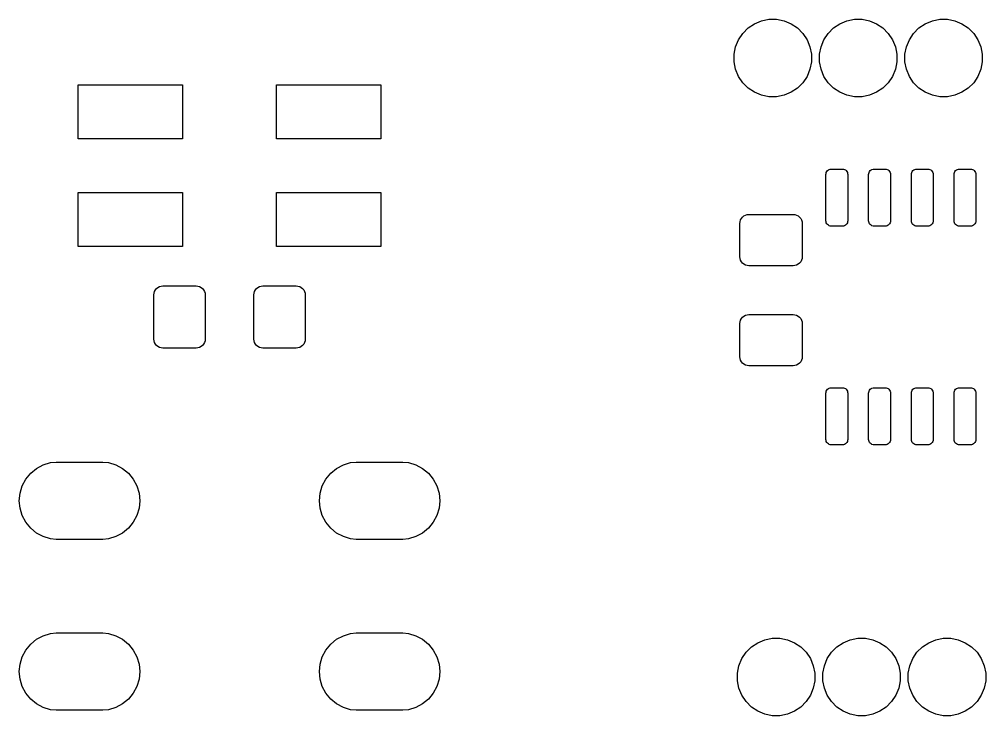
# Model space of a CAD drawing. Extents: x 1.7 to 59.3, y 2.1 to 22.9.
# Drawn here: x 1.75 to 30.48, y 2.15 to 22.85 of the extents above; entities that cross this region are included whole.
import ezdxf

# ---------------------------------------------------------------- set-up
doc = ezdxf.new("R2010")
doc.units = 0
doc.layers.add('BLACK', color=7, linetype='CONTINUOUS')

msp = doc.modelspace()

# ---------------------------------------------------------------- linework, layer by layer
at = {"layer": 'BLACK', "linetype": 'CONTINUOUS'}
for p, q in [((23.4169, 22.5933), (23.6053, 22.7191)), ((23.6053, 22.7191), (23.8146, 22.8058)), ((23.8146, 22.8058), (24.0367, 22.85)), ((24.0367, 22.85), (24.2633, 22.85)), ((24.2633, 22.85), (24.4854, 22.8058)), ((24.4854, 22.8058), (24.6947, 22.7191)), ((24.6947, 22.7191), (24.8831, 22.5933)), ((25.9569, 22.5933), (26.1453, 22.7191)), ((26.1453, 22.7191), (26.3546, 22.8058)), ((26.3546, 22.8058), (26.5767, 22.85)), ((26.5767, 22.85), (26.8033, 22.85)), ((26.8033, 22.85), (27.0254, 22.8058)), ((27.0254, 22.8058), (27.2347, 22.7191)), ((27.2347, 22.7191), (27.4231, 22.5933)), ((28.4969, 22.5933), (28.6853, 22.7191)), ((28.6853, 22.7191), (28.8946, 22.8058)), ((28.8946, 22.8058), (29.1167, 22.85)), ((29.1167, 22.85), (29.3433, 22.85)), ((29.3433, 22.85), (29.5654, 22.8058)), ((29.5654, 22.8058), (29.7747, 22.7191)), ((29.7747, 22.7191), (29.9631, 22.5933)), ((23.1309, 22.2447), (23.2567, 22.4331)), ((23.2567, 22.4331), (23.4169, 22.5933)), ((24.8831, 22.5933), (25.0433, 22.4331)), ((25.0433, 22.4331), (25.1691, 22.2447)), ((25.6709, 22.2447), (25.7967, 22.4331)), ((25.7967, 22.4331), (25.9569, 22.5933)), ((27.4231, 22.5933), (27.5833, 22.4331)), ((27.5833, 22.4331), (27.7091, 22.2447)), ((28.2109, 22.2447), (28.3367, 22.4331)), ((28.3367, 22.4331), (28.4969, 22.5933)), ((29.9631, 22.5933), (30.1233, 22.4331)), ((30.1233, 22.4331), (30.2491, 22.2447)), ((23.0442, 22.0354), (23.1309, 22.2447)), ((25.1691, 22.2447), (25.2558, 22.0354)), ((25.5842, 22.0354), (25.6709, 22.2447)), ((27.7091, 22.2447), (27.7958, 22.0354)), ((28.1242, 22.0354), (28.2109, 22.2447)), ((30.2491, 22.2447), (30.3358, 22.0354)), ((23, 21.8133), (23.0442, 22.0354)), ((25.2558, 22.0354), (25.3, 21.8133)), ((25.54, 21.8133), (25.5842, 22.0354)), ((27.7958, 22.0354), (27.84, 21.8133)), ((28.08, 21.8133), (28.1242, 22.0354)), ((30.3358, 22.0354), (30.38, 21.8133)), ((23, 21.5867), (23, 21.8133)), ((23.0442, 21.3646), (23, 21.5867)), ((25.3, 21.5867), (25.2558, 21.3646)), ((25.3, 21.8133), (25.3, 21.5867)), ((25.54, 21.5867), (25.54, 21.8133)), ((25.5842, 21.3646), (25.54, 21.5867)), ((27.84, 21.5867), (27.7958, 21.3646)), ((27.84, 21.8133), (27.84, 21.5867)), ((28.08, 21.5867), (28.08, 21.8133)), ((28.1242, 21.3646), (28.08, 21.5867)), ((30.38, 21.5867), (30.3358, 21.3646)), ((30.38, 21.8133), (30.38, 21.5867)), ((23.1309, 21.1553), (23.0442, 21.3646)), ((25.2558, 21.3646), (25.1691, 21.1553)), ((25.6709, 21.1553), (25.5842, 21.3646)), ((27.7958, 21.3646), (27.7091, 21.1553)), ((28.2109, 21.1553), (28.1242, 21.3646)), ((30.3358, 21.3646), (30.2491, 21.1553)), ((23.2567, 20.9669), (23.1309, 21.1553)), ((25.1691, 21.1553), (25.0433, 20.9669)), ((25.7967, 20.9669), (25.6709, 21.1553)), ((27.7091, 21.1553), (27.5833, 20.9669)), ((28.3367, 20.9669), (28.2109, 21.1553)), ((30.2491, 21.1553), (30.1233, 20.9669)), ((3.5, 19.3), (3.5, 20.9)), ((3.5, 20.9), (6.6, 20.9)), ((6.6, 20.9), (6.6, 19.3)), ((9.4, 19.3), (9.4, 20.9)), ((9.4, 20.9), (12.5, 20.9)), ((12.5, 20.9), (12.5, 19.3)), ((23.4169, 20.8067), (23.2567, 20.9669)), ((23.6053, 20.6809), (23.4169, 20.8067)), ((24.8831, 20.8067), (24.6947, 20.6809)), ((25.0433, 20.9669), (24.8831, 20.8067)), ((25.9569, 20.8067), (25.7967, 20.9669)), ((26.1453, 20.6809), (25.9569, 20.8067)), ((27.4231, 20.8067), (27.2347, 20.6809)), ((27.5833, 20.9669), (27.4231, 20.8067)), ((28.4969, 20.8067), (28.3367, 20.9669)), ((28.6853, 20.6809), (28.4969, 20.8067)), ((29.9631, 20.8067), (29.7747, 20.6809)), ((30.1233, 20.9669), (29.9631, 20.8067)), ((23.8146, 20.5942), (23.6053, 20.6809)), ((24.0367, 20.55), (23.8146, 20.5942)), ((24.2633, 20.55), (24.0367, 20.55)), ((24.4854, 20.5942), (24.2633, 20.55)), ((24.6947, 20.6809), (24.4854, 20.5942)), ((26.3546, 20.5942), (26.1453, 20.6809)), ((26.5767, 20.55), (26.3546, 20.5942)), ((26.8033, 20.55), (26.5767, 20.55)), ((27.0254, 20.5942), (26.8033, 20.55)), ((27.2347, 20.6809), (27.0254, 20.5942)), ((28.8946, 20.5942), (28.6853, 20.6809)), ((29.1167, 20.55), (28.8946, 20.5942)), ((29.3433, 20.55), (29.1167, 20.55)), ((29.5654, 20.5942), (29.3433, 20.55)), ((29.7747, 20.6809), (29.5654, 20.5942)), ((6.6, 19.3), (3.5, 19.3)), ((12.5, 19.3), (9.4, 19.3)), ((25.8022, 18.3726), (25.8303, 18.3876)), ((25.8303, 18.3876), (25.8608, 18.3969)), ((25.8608, 18.3969), (25.8925, 18.4)), ((25.8925, 18.4), (26.2175, 18.4)), ((26.2175, 18.4), (26.2492, 18.3969)), ((26.2492, 18.3969), (26.2797, 18.3876)), ((26.2797, 18.3876), (26.3078, 18.3726)), ((27.0722, 18.3726), (27.1003, 18.3876)), ((27.1003, 18.3876), (27.1308, 18.3969)), ((27.1308, 18.3969), (27.1625, 18.4)), ((27.1625, 18.4), (27.4875, 18.4)), ((27.4875, 18.4), (27.5192, 18.3969)), ((27.5192, 18.3969), (27.5497, 18.3876)), ((27.5497, 18.3876), (27.5778, 18.3726)), ((28.3422, 18.3726), (28.3703, 18.3876)), ((28.3703, 18.3876), (28.4008, 18.3969)), ((28.4008, 18.3969), (28.4325, 18.4)), ((28.4325, 18.4), (28.7575, 18.4)), ((28.7575, 18.4), (28.7892, 18.3969)), ((28.7892, 18.3969), (28.8197, 18.3876)), ((28.8197, 18.3876), (28.8478, 18.3726)), ((29.6122, 18.3726), (29.6403, 18.3876)), ((29.6403, 18.3876), (29.6708, 18.3969)), ((29.6708, 18.3969), (29.7025, 18.4)), ((29.7025, 18.4), (30.0275, 18.4)), ((30.0275, 18.4), (30.0592, 18.3969)), ((30.0592, 18.3969), (30.0897, 18.3876)), ((30.0897, 18.3876), (30.1178, 18.3726)), ((25.73, 18.2375), (25.7331, 18.2692)), ((25.73, 16.8625), (25.73, 18.2375)), ((25.7331, 18.2692), (25.7424, 18.2997)), ((25.7424, 18.2997), (25.7574, 18.3278)), ((25.7574, 18.3278), (25.7776, 18.3524)), ((25.7776, 18.3524), (25.8022, 18.3726)), ((26.3078, 18.3726), (26.3324, 18.3524)), ((26.3324, 18.3524), (26.3526, 18.3278)), ((26.3526, 18.3278), (26.3676, 18.2997)), ((26.3676, 18.2997), (26.3769, 18.2692)), ((26.3769, 18.2692), (26.38, 18.2375)), ((26.38, 18.2375), (26.38, 16.8625)), ((27, 18.2375), (27.0031, 18.2692)), ((27, 16.8625), (27, 18.2375)), ((27.0031, 18.2692), (27.0124, 18.2997)), ((27.0124, 18.2997), (27.0274, 18.3278)), ((27.0274, 18.3278), (27.0476, 18.3524)), ((27.0476, 18.3524), (27.0722, 18.3726)), ((27.5778, 18.3726), (27.6024, 18.3524)), ((27.6024, 18.3524), (27.6226, 18.3278)), ((27.6226, 18.3278), (27.6376, 18.2997)), ((27.6376, 18.2997), (27.6469, 18.2692)), ((27.6469, 18.2692), (27.65, 18.2375)), ((27.65, 18.2375), (27.65, 16.8625)), ((28.27, 18.2375), (28.2731, 18.2692)), ((28.27, 16.8625), (28.27, 18.2375)), ((28.2731, 18.2692), (28.2824, 18.2997)), ((28.2824, 18.2997), (28.2974, 18.3278)), ((28.2974, 18.3278), (28.3176, 18.3524)), ((28.3176, 18.3524), (28.3422, 18.3726)), ((28.8478, 18.3726), (28.8724, 18.3524)), ((28.8724, 18.3524), (28.8926, 18.3278)), ((28.8926, 18.3278), (28.9076, 18.2997)), ((28.9076, 18.2997), (28.9169, 18.2692)), ((28.9169, 18.2692), (28.92, 18.2375)), ((28.92, 18.2375), (28.92, 16.8625)), ((29.54, 18.2375), (29.5431, 18.2692)), ((29.54, 16.8625), (29.54, 18.2375)), ((29.5431, 18.2692), (29.5524, 18.2997)), ((29.5524, 18.2997), (29.5674, 18.3278)), ((29.5674, 18.3278), (29.5876, 18.3524)), ((29.5876, 18.3524), (29.6122, 18.3726)), ((30.1178, 18.3726), (30.1424, 18.3524)), ((30.1424, 18.3524), (30.1626, 18.3278)), ((30.1626, 18.3278), (30.1776, 18.2997)), ((30.1776, 18.2997), (30.1869, 18.2692)), ((30.1869, 18.2692), (30.19, 18.2375)), ((30.19, 18.2375), (30.19, 16.8625)), ((3.5, 16.1), (3.5, 17.7)), ((3.5, 17.7), (6.6, 17.7)), ((6.6, 17.7), (6.6, 16.1)), ((9.4, 16.1), (9.4, 17.7)), ((9.4, 17.7), (12.5, 17.7)), ((12.5, 17.7), (12.5, 16.1)), ((23.2201, 16.9311), (23.2534, 16.9716)), ((23.2534, 16.9716), (23.2939, 17.0049)), ((23.2939, 17.0049), (23.3402, 17.0296)), ((23.3402, 17.0296), (23.3903, 17.0449)), ((23.3903, 17.0449), (23.4425, 17.05)), ((23.4425, 17.05), (24.7575, 17.05)), ((24.7575, 17.05), (24.8097, 17.0449)), ((24.8097, 17.0449), (24.8598, 17.0296)), ((24.8598, 17.0296), (24.9061, 17.0049)), ((24.9061, 17.0049), (24.9466, 16.9716)), ((24.9466, 16.9716), (24.9799, 16.9311)), ((23.175, 16.7825), (23.1801, 16.8347)), ((23.175, 15.7925), (23.175, 16.7825)), ((23.1801, 16.8347), (23.1954, 16.8848)), ((23.1954, 16.8848), (23.2201, 16.9311)), ((24.9799, 16.9311), (25.0046, 16.8848)), ((25.0046, 16.8848), (25.0199, 16.8347)), ((25.0199, 16.8347), (25.025, 16.7825)), ((25.025, 16.7825), (25.025, 15.7925)), ((25.7331, 16.8308), (25.73, 16.8625)), ((25.7424, 16.8003), (25.7331, 16.8308)), ((25.7574, 16.7722), (25.7424, 16.8003)), ((25.7776, 16.7476), (25.7574, 16.7722)), ((25.8022, 16.7274), (25.7776, 16.7476)), ((25.8303, 16.7124), (25.8022, 16.7274)), ((25.8608, 16.7031), (25.8303, 16.7124)), ((25.8925, 16.7), (25.8608, 16.7031)), ((26.2175, 16.7), (25.8925, 16.7)), ((26.2492, 16.7031), (26.2175, 16.7)), ((26.2797, 16.7124), (26.2492, 16.7031)), ((26.3078, 16.7274), (26.2797, 16.7124)), ((26.3324, 16.7476), (26.3078, 16.7274)), ((26.3526, 16.7722), (26.3324, 16.7476)), ((26.3676, 16.8003), (26.3526, 16.7722)), ((26.3769, 16.8308), (26.3676, 16.8003)), ((26.38, 16.8625), (26.3769, 16.8308)), ((27.0031, 16.8308), (27, 16.8625)), ((27.0124, 16.8003), (27.0031, 16.8308)), ((27.0274, 16.7722), (27.0124, 16.8003)), ((27.0476, 16.7476), (27.0274, 16.7722)), ((27.0722, 16.7274), (27.0476, 16.7476)), ((27.1003, 16.7124), (27.0722, 16.7274)), ((27.1308, 16.7031), (27.1003, 16.7124)), ((27.1625, 16.7), (27.1308, 16.7031)), ((27.4875, 16.7), (27.1625, 16.7)), ((27.5192, 16.7031), (27.4875, 16.7)), ((27.5497, 16.7124), (27.5192, 16.7031)), ((27.5778, 16.7274), (27.5497, 16.7124)), ((27.6024, 16.7476), (27.5778, 16.7274)), ((27.6226, 16.7722), (27.6024, 16.7476)), ((27.6376, 16.8003), (27.6226, 16.7722)), ((27.6469, 16.8308), (27.6376, 16.8003)), ((27.65, 16.8625), (27.6469, 16.8308)), ((28.2731, 16.8308), (28.27, 16.8625)), ((28.2824, 16.8003), (28.2731, 16.8308)), ((28.2974, 16.7722), (28.2824, 16.8003)), ((28.3176, 16.7476), (28.2974, 16.7722)), ((28.3422, 16.7274), (28.3176, 16.7476)), ((28.3703, 16.7124), (28.3422, 16.7274)), ((28.4008, 16.7031), (28.3703, 16.7124)), ((28.4325, 16.7), (28.4008, 16.7031)), ((28.7575, 16.7), (28.4325, 16.7)), ((28.7892, 16.7031), (28.7575, 16.7)), ((28.8197, 16.7124), (28.7892, 16.7031)), ((28.8478, 16.7274), (28.8197, 16.7124)), ((28.8724, 16.7476), (28.8478, 16.7274)), ((28.8926, 16.7722), (28.8724, 16.7476)), ((28.9076, 16.8003), (28.8926, 16.7722)), ((28.9169, 16.8308), (28.9076, 16.8003)), ((28.92, 16.8625), (28.9169, 16.8308)), ((29.5431, 16.8308), (29.54, 16.8625)), ((29.5524, 16.8003), (29.5431, 16.8308)), ((29.5674, 16.7722), (29.5524, 16.8003)), ((29.5876, 16.7476), (29.5674, 16.7722)), ((29.6122, 16.7274), (29.5876, 16.7476)), ((29.6403, 16.7124), (29.6122, 16.7274)), ((29.6708, 16.7031), (29.6403, 16.7124)), ((29.7025, 16.7), (29.6708, 16.7031)), ((30.0275, 16.7), (29.7025, 16.7)), ((30.0592, 16.7031), (30.0275, 16.7)), ((30.0897, 16.7124), (30.0592, 16.7031)), ((30.1178, 16.7274), (30.0897, 16.7124)), ((30.1424, 16.7476), (30.1178, 16.7274)), ((30.1626, 16.7722), (30.1424, 16.7476)), ((30.1776, 16.8003), (30.1626, 16.7722)), ((30.1869, 16.8308), (30.1776, 16.8003)), ((30.19, 16.8625), (30.1869, 16.8308)), ((6.6, 16.1), (3.5, 16.1)), ((12.5, 16.1), (9.4, 16.1)), ((23.1801, 15.7403), (23.175, 15.7925)), ((23.1954, 15.6902), (23.1801, 15.7403)), ((23.2201, 15.6439), (23.1954, 15.6902)), ((23.2534, 15.6034), (23.2201, 15.6439)), ((23.2939, 15.5701), (23.2534, 15.6034)), ((23.3402, 15.5454), (23.2939, 15.5701)), ((23.3903, 15.5301), (23.3402, 15.5454)), ((23.4425, 15.525), (23.3903, 15.5301)), ((24.7575, 15.525), (23.4425, 15.525)), ((24.8097, 15.5301), (24.7575, 15.525)), ((24.8598, 15.5454), (24.8097, 15.5301)), ((24.9061, 15.5701), (24.8598, 15.5454)), ((24.9466, 15.6034), (24.9061, 15.5701)), ((24.9799, 15.6439), (24.9466, 15.6034)), ((25.0046, 15.6902), (24.9799, 15.6439)), ((25.0199, 15.7403), (25.0046, 15.6902)), ((25.025, 15.7925), (25.0199, 15.7403)), ((5.75, 14.6575), (5.75514, 14.7097)), ((5.75, 13.3425), (5.75, 14.6575)), ((5.75514, 14.7097), (5.77037, 14.7598)), ((5.77037, 14.7598), (5.79509, 14.8061)), ((5.79509, 14.8061), (5.82836, 14.8466)), ((5.82836, 14.8466), (5.8689, 14.8799)), ((5.8689, 14.8799), (5.91516, 14.9046)), ((5.91516, 14.9046), (5.96535, 14.9199)), ((5.96535, 14.9199), (6.01754, 14.925)), ((6.01754, 14.925), (7.00746, 14.925)), ((7.00746, 14.925), (7.05965, 14.9199)), ((7.05965, 14.9199), (7.10984, 14.9046)), ((7.10984, 14.9046), (7.15609, 14.8799)), ((7.15609, 14.8799), (7.19664, 14.8466)), ((7.19664, 14.8466), (7.22991, 14.8061)), ((7.22991, 14.8061), (7.25463, 14.7598)), ((7.25463, 14.7598), (7.26986, 14.7097)), ((7.26986, 14.7097), (7.275, 14.6575)), ((7.275, 14.6575), (7.275, 13.3425)), ((8.725, 14.6575), (8.73014, 14.7097)), ((8.725, 13.3425), (8.725, 14.6575)), ((8.73014, 14.7097), (8.74537, 14.7598)), ((8.74537, 14.7598), (8.77009, 14.8061)), ((8.77009, 14.8061), (8.80336, 14.8466)), ((8.80336, 14.8466), (8.8439, 14.8799)), ((8.8439, 14.8799), (8.89016, 14.9046)), ((8.89016, 14.9046), (8.94035, 14.9199)), ((8.94035, 14.9199), (8.99254, 14.925)), ((8.99254, 14.925), (9.98246, 14.925)), ((9.98246, 14.925), (10.0347, 14.9199)), ((10.0347, 14.9199), (10.0848, 14.9046)), ((10.0848, 14.9046), (10.1311, 14.8799)), ((10.1311, 14.8799), (10.1716, 14.8466)), ((10.1716, 14.8466), (10.2049, 14.8061)), ((10.2049, 14.8061), (10.2296, 14.7598)), ((10.2296, 14.7598), (10.2449, 14.7097)), ((10.2449, 14.7097), (10.25, 14.6575)), ((10.25, 14.6575), (10.25, 13.3425)), ((23.175, 13.8075), (23.1801, 13.8597)), ((23.175, 12.8175), (23.175, 13.8075)), ((23.1801, 13.8597), (23.1954, 13.9098)), ((23.1954, 13.9098), (23.2201, 13.9561)), ((23.2201, 13.9561), (23.2534, 13.9966)), ((23.2534, 13.9966), (23.2939, 14.0299)), ((23.2939, 14.0299), (23.3402, 14.0546)), ((23.3402, 14.0546), (23.3903, 14.0699)), ((23.3903, 14.0699), (23.4425, 14.075)), ((23.4425, 14.075), (24.7575, 14.075)), ((24.7575, 14.075), (24.8097, 14.0699)), ((24.8097, 14.0699), (24.8598, 14.0546)), ((24.8598, 14.0546), (24.9061, 14.0299)), ((24.9061, 14.0299), (24.9466, 13.9966)), ((24.9466, 13.9966), (24.9799, 13.9561)), ((24.9799, 13.9561), (25.0046, 13.9098)), ((25.0046, 13.9098), (25.0199, 13.8597)), ((25.0199, 13.8597), (25.025, 13.8075)), ((25.025, 13.8075), (25.025, 12.8175)), ((5.75514, 13.2903), (5.75, 13.3425)), ((5.77037, 13.2402), (5.75514, 13.2903)), ((5.79509, 13.1939), (5.77037, 13.2402)), ((7.25463, 13.2402), (7.22991, 13.1939)), ((7.26986, 13.2903), (7.25463, 13.2402)), ((7.275, 13.3425), (7.26986, 13.2903)), ((8.73014, 13.2903), (8.725, 13.3425)), ((8.74537, 13.2402), (8.73014, 13.2903)), ((8.77009, 13.1939), (8.74537, 13.2402)), ((10.2296, 13.2402), (10.2049, 13.1939)), ((10.2449, 13.2903), (10.2296, 13.2402)), ((10.25, 13.3425), (10.2449, 13.2903)), ((5.82836, 13.1534), (5.79509, 13.1939)), ((5.8689, 13.1201), (5.82836, 13.1534)), ((5.91516, 13.0954), (5.8689, 13.1201)), ((5.96535, 13.0801), (5.91516, 13.0954)), ((6.01754, 13.075), (5.96535, 13.0801)), ((7.00746, 13.075), (6.01754, 13.075)), ((7.05965, 13.0801), (7.00746, 13.075)), ((7.10984, 13.0954), (7.05965, 13.0801)), ((7.15609, 13.1201), (7.10984, 13.0954)), ((7.19664, 13.1534), (7.15609, 13.1201)), ((7.22991, 13.1939), (7.19664, 13.1534)), ((8.80336, 13.1534), (8.77009, 13.1939)), ((8.8439, 13.1201), (8.80336, 13.1534)), ((8.89016, 13.0954), (8.8439, 13.1201)), ((8.94035, 13.0801), (8.89016, 13.0954)), ((8.99254, 13.075), (8.94035, 13.0801)), ((9.98246, 13.075), (8.99254, 13.075)), ((10.0347, 13.0801), (9.98246, 13.075)), ((10.0848, 13.0954), (10.0347, 13.0801)), ((10.1311, 13.1201), (10.0848, 13.0954)), ((10.1716, 13.1534), (10.1311, 13.1201)), ((10.2049, 13.1939), (10.1716, 13.1534)), ((23.1801, 12.7653), (23.175, 12.8175)), ((23.1954, 12.7152), (23.1801, 12.7653)), ((23.2201, 12.6689), (23.1954, 12.7152)), ((23.2534, 12.6284), (23.2201, 12.6689)), ((24.9799, 12.6689), (24.9466, 12.6284)), ((25.0046, 12.7152), (24.9799, 12.6689)), ((25.0199, 12.7653), (25.0046, 12.7152)), ((25.025, 12.8175), (25.0199, 12.7653)), ((23.2939, 12.5951), (23.2534, 12.6284)), ((23.3402, 12.5704), (23.2939, 12.5951)), ((23.3903, 12.5551), (23.3402, 12.5704)), ((23.4425, 12.55), (23.3903, 12.5551)), ((24.7575, 12.55), (23.4425, 12.55)), ((24.8097, 12.5551), (24.7575, 12.55)), ((24.8598, 12.5704), (24.8097, 12.5551)), ((24.9061, 12.5951), (24.8598, 12.5704)), ((24.9466, 12.6284), (24.9061, 12.5951)), ((25.7331, 11.7692), (25.7424, 11.7997)), ((25.7424, 11.7997), (25.7574, 11.8278)), ((25.7574, 11.8278), (25.7776, 11.8524)), ((25.7776, 11.8524), (25.8022, 11.8726)), ((25.8022, 11.8726), (25.8303, 11.8876)), ((25.8303, 11.8876), (25.8608, 11.8969)), ((25.8608, 11.8969), (25.8925, 11.9)), ((25.8925, 11.9), (26.2175, 11.9)), ((26.2175, 11.9), (26.2492, 11.8969)), ((26.2492, 11.8969), (26.2797, 11.8876)), ((26.2797, 11.8876), (26.3078, 11.8726)), ((26.3078, 11.8726), (26.3324, 11.8524)), ((26.3324, 11.8524), (26.3526, 11.8278)), ((26.3526, 11.8278), (26.3676, 11.7997)), ((26.3676, 11.7997), (26.3769, 11.7692)), ((27.0031, 11.7692), (27.0124, 11.7997)), ((27.0124, 11.7997), (27.0274, 11.8278)), ((27.0274, 11.8278), (27.0476, 11.8524)), ((27.0476, 11.8524), (27.0722, 11.8726)), ((27.0722, 11.8726), (27.1003, 11.8876)), ((27.1003, 11.8876), (27.1308, 11.8969)), ((27.1308, 11.8969), (27.1625, 11.9)), ((27.1625, 11.9), (27.4875, 11.9)), ((27.4875, 11.9), (27.5192, 11.8969)), ((27.5192, 11.8969), (27.5497, 11.8876)), ((27.5497, 11.8876), (27.5778, 11.8726)), ((27.5778, 11.8726), (27.6024, 11.8524)), ((27.6024, 11.8524), (27.6226, 11.8278)), ((27.6226, 11.8278), (27.6376, 11.7997)), ((27.6376, 11.7997), (27.6469, 11.7692)), ((28.2731, 11.7692), (28.2824, 11.7997)), ((28.2824, 11.7997), (28.2974, 11.8278)), ((28.2974, 11.8278), (28.3176, 11.8524)), ((28.3176, 11.8524), (28.3422, 11.8726)), ((28.3422, 11.8726), (28.3703, 11.8876)), ((28.3703, 11.8876), (28.4008, 11.8969)), ((28.4008, 11.8969), (28.4325, 11.9)), ((28.4325, 11.9), (28.7575, 11.9)), ((28.7575, 11.9), (28.7892, 11.8969)), ((28.7892, 11.8969), (28.8197, 11.8876)), ((28.8197, 11.8876), (28.8478, 11.8726)), ((28.8478, 11.8726), (28.8724, 11.8524)), ((28.8724, 11.8524), (28.8926, 11.8278)), ((28.8926, 11.8278), (28.9076, 11.7997)), ((28.9076, 11.7997), (28.9169, 11.7692)), ((29.5431, 11.7692), (29.5524, 11.7997)), ((29.5524, 11.7997), (29.5674, 11.8278)), ((29.5674, 11.8278), (29.5876, 11.8524)), ((29.5876, 11.8524), (29.6122, 11.8726)), ((29.6122, 11.8726), (29.6403, 11.8876)), ((29.6403, 11.8876), (29.6708, 11.8969)), ((29.6708, 11.8969), (29.7025, 11.9)), ((29.7025, 11.9), (30.0275, 11.9)), ((30.0275, 11.9), (30.0592, 11.8969)), ((30.0592, 11.8969), (30.0897, 11.8876)), ((30.0897, 11.8876), (30.1178, 11.8726)), ((30.1178, 11.8726), (30.1424, 11.8524)), ((30.1424, 11.8524), (30.1626, 11.8278)), ((30.1626, 11.8278), (30.1776, 11.7997)), ((30.1776, 11.7997), (30.1869, 11.7692)), ((25.73, 11.7375), (25.7331, 11.7692)), ((25.73, 10.3625), (25.73, 11.7375)), ((26.3769, 11.7692), (26.38, 11.7375)), ((26.38, 11.7375), (26.38, 10.3625)), ((27, 11.7375), (27.0031, 11.7692)), ((27, 10.3625), (27, 11.7375)), ((27.6469, 11.7692), (27.65, 11.7375)), ((27.65, 11.7375), (27.65, 10.3625)), ((28.27, 11.7375), (28.2731, 11.7692)), ((28.27, 10.3625), (28.27, 11.7375)), ((28.9169, 11.7692), (28.92, 11.7375)), ((28.92, 11.7375), (28.92, 10.3625)), ((29.54, 11.7375), (29.5431, 11.7692)), ((29.54, 10.3625), (29.54, 11.7375)), ((30.1869, 11.7692), (30.19, 11.7375)), ((30.19, 11.7375), (30.19, 10.3625)), ((25.7331, 10.3308), (25.73, 10.3625)), ((26.38, 10.3625), (26.3769, 10.3308)), ((27.0031, 10.3308), (27, 10.3625)), ((27.65, 10.3625), (27.6469, 10.3308)), ((28.2731, 10.3308), (28.27, 10.3625)), ((28.92, 10.3625), (28.9169, 10.3308)), ((29.5431, 10.3308), (29.54, 10.3625)), ((30.19, 10.3625), (30.1869, 10.3308)), ((25.7424, 10.3003), (25.7331, 10.3308)), ((25.7574, 10.2722), (25.7424, 10.3003)), ((25.7776, 10.2476), (25.7574, 10.2722)), ((25.8022, 10.2274), (25.7776, 10.2476)), ((25.8303, 10.2124), (25.8022, 10.2274)), ((25.8608, 10.2031), (25.8303, 10.2124)), ((25.8925, 10.2), (25.8608, 10.2031)), ((26.2175, 10.2), (25.8925, 10.2)), ((26.2492, 10.2031), (26.2175, 10.2)), ((26.2797, 10.2124), (26.2492, 10.2031)), ((26.3078, 10.2274), (26.2797, 10.2124)), ((26.3324, 10.2476), (26.3078, 10.2274)), ((26.3526, 10.2722), (26.3324, 10.2476)), ((26.3676, 10.3003), (26.3526, 10.2722)), ((26.3769, 10.3308), (26.3676, 10.3003)), ((27.0124, 10.3003), (27.0031, 10.3308)), ((27.0274, 10.2722), (27.0124, 10.3003)), ((27.0476, 10.2476), (27.0274, 10.2722)), ((27.0722, 10.2274), (27.0476, 10.2476)), ((27.1003, 10.2124), (27.0722, 10.2274)), ((27.1308, 10.2031), (27.1003, 10.2124)), ((27.1625, 10.2), (27.1308, 10.2031)), ((27.4875, 10.2), (27.1625, 10.2)), ((27.5192, 10.2031), (27.4875, 10.2)), ((27.5497, 10.2124), (27.5192, 10.2031)), ((27.5778, 10.2274), (27.5497, 10.2124)), ((27.6024, 10.2476), (27.5778, 10.2274)), ((27.6226, 10.2722), (27.6024, 10.2476)), ((27.6376, 10.3003), (27.6226, 10.2722)), ((27.6469, 10.3308), (27.6376, 10.3003)), ((28.2824, 10.3003), (28.2731, 10.3308)), ((28.2974, 10.2722), (28.2824, 10.3003)), ((28.3176, 10.2476), (28.2974, 10.2722)), ((28.3422, 10.2274), (28.3176, 10.2476)), ((28.3703, 10.2124), (28.3422, 10.2274)), ((28.4008, 10.2031), (28.3703, 10.2124)), ((28.4325, 10.2), (28.4008, 10.2031)), ((28.7575, 10.2), (28.4325, 10.2)), ((28.7892, 10.2031), (28.7575, 10.2)), ((28.8197, 10.2124), (28.7892, 10.2031)), ((28.8478, 10.2274), (28.8197, 10.2124)), ((28.8724, 10.2476), (28.8478, 10.2274)), ((28.8926, 10.2722), (28.8724, 10.2476)), ((28.9076, 10.3003), (28.8926, 10.2722)), ((28.9169, 10.3308), (28.9076, 10.3003)), ((29.5524, 10.3003), (29.5431, 10.3308)), ((29.5674, 10.2722), (29.5524, 10.3003)), ((29.5876, 10.2476), (29.5674, 10.2722)), ((29.6122, 10.2274), (29.5876, 10.2476)), ((29.6403, 10.2124), (29.6122, 10.2274)), ((29.6708, 10.2031), (29.6403, 10.2124)), ((29.7025, 10.2), (29.6708, 10.2031)), ((30.0275, 10.2), (29.7025, 10.2)), ((30.0592, 10.2031), (30.0275, 10.2)), ((30.0897, 10.2124), (30.0592, 10.2031)), ((30.1178, 10.2274), (30.0897, 10.2124)), ((30.1424, 10.2476), (30.1178, 10.2274)), ((30.1626, 10.2722), (30.1424, 10.2476)), ((30.1776, 10.3003), (30.1626, 10.2722)), ((30.1869, 10.3308), (30.1776, 10.3003)), ((2.08789, 9.35711), (2.263, 9.50082)), ((2.263, 9.50082), (2.46278, 9.6076)), ((2.46278, 9.6076), (2.67956, 9.67336)), ((2.67956, 9.67336), (2.84851, 9.69)), ((2.84851, 9.69), (4.23149, 9.69)), ((4.23149, 9.69), (4.40044, 9.67336)), ((4.40044, 9.67336), (4.61721, 9.6076)), ((4.61721, 9.6076), (4.817, 9.50082)), ((4.817, 9.50082), (4.99211, 9.35711)), ((11.0079, 9.35711), (11.183, 9.50082)), ((11.183, 9.50082), (11.3828, 9.6076)), ((11.3828, 9.6076), (11.5996, 9.67336)), ((11.5996, 9.67336), (11.7685, 9.69)), ((11.7685, 9.69), (13.1515, 9.69)), ((13.1515, 9.69), (13.3204, 9.67336)), ((13.3204, 9.67336), (13.5372, 9.6076)), ((13.5372, 9.6076), (13.737, 9.50082)), ((13.737, 9.50082), (13.9121, 9.35711)), ((1.94418, 9.182), (2.08789, 9.35711)), ((4.99211, 9.35711), (5.13582, 9.182)), ((10.8642, 9.182), (11.0079, 9.35711)), ((13.9121, 9.35711), (14.0558, 9.182)), ((1.77164, 8.76544), (1.8374, 8.98222)), ((1.8374, 8.98222), (1.94418, 9.182)), ((5.13582, 9.182), (5.2426, 8.98222)), ((5.2426, 8.98222), (5.30836, 8.76544)), ((10.6916, 8.76544), (10.7574, 8.98222)), ((10.7574, 8.98222), (10.8642, 9.182)), ((14.0558, 9.182), (14.1626, 8.98222)), ((14.1626, 8.98222), (14.2284, 8.76544)), ((1.74944, 8.54), (1.77164, 8.76544)), ((5.30836, 8.76544), (5.33056, 8.54)), ((10.6694, 8.54), (10.6916, 8.76544)), ((14.2284, 8.76544), (14.2506, 8.54)), ((1.77164, 8.31456), (1.74944, 8.54)), ((5.33056, 8.54), (5.30836, 8.31456)), ((10.6916, 8.31456), (10.6694, 8.54)), ((14.2506, 8.54), (14.2284, 8.31456)), ((1.8374, 8.09779), (1.77164, 8.31456)), ((1.94418, 7.898), (1.8374, 8.09779)), ((5.2426, 8.09779), (5.13582, 7.898)), ((5.30836, 8.31456), (5.2426, 8.09779)), ((10.7574, 8.09779), (10.6916, 8.31456)), ((10.8642, 7.898), (10.7574, 8.09779)), ((14.1626, 8.09779), (14.0558, 7.898)), ((14.2284, 8.31456), (14.1626, 8.09779)), ((2.08789, 7.72289), (1.94418, 7.898)), ((5.13582, 7.898), (4.99211, 7.72289)), ((11.0079, 7.72289), (10.8642, 7.898)), ((14.0558, 7.898), (13.9121, 7.72289)), ((2.263, 7.57918), (2.08789, 7.72289)), ((2.46278, 7.4724), (2.263, 7.57918)), ((2.67956, 7.40664), (2.46278, 7.4724)), ((4.61721, 7.4724), (4.40044, 7.40664)), ((4.817, 7.57918), (4.61721, 7.4724)), ((4.99211, 7.72289), (4.817, 7.57918)), ((11.183, 7.57918), (11.0079, 7.72289)), ((11.3828, 7.4724), (11.183, 7.57918)), ((11.5996, 7.40664), (11.3828, 7.4724)), ((13.5372, 7.4724), (13.3204, 7.40664)), ((13.737, 7.57918), (13.5372, 7.4724)), ((13.9121, 7.72289), (13.737, 7.57918)), ((2.84851, 7.39), (2.67956, 7.40664)), ((4.23149, 7.39), (2.84851, 7.39)), ((4.40044, 7.40664), (4.23149, 7.39)), ((11.7685, 7.39), (11.5996, 7.40664)), ((13.1515, 7.39), (11.7685, 7.39)), ((13.3204, 7.40664), (13.1515, 7.39)), ((2.67956, 4.59336), (2.84851, 4.61)), ((2.84851, 4.61), (4.23149, 4.61)), ((4.23149, 4.61), (4.40044, 4.59336)), ((11.5996, 4.59336), (11.7685, 4.61)), ((11.7685, 4.61), (13.1515, 4.61)), ((13.1515, 4.61), (13.3204, 4.59336)), ((2.08789, 4.27711), (2.263, 4.42082)), ((2.263, 4.42082), (2.46278, 4.5276)), ((2.46278, 4.5276), (2.67956, 4.59336)), ((4.40044, 4.59336), (4.61721, 4.5276)), ((4.61721, 4.5276), (4.817, 4.42082)), ((4.817, 4.42082), (4.99211, 4.27711)), ((11.0079, 4.27711), (11.183, 4.42082)), ((11.183, 4.42082), (11.3828, 4.5276)), ((11.3828, 4.5276), (11.5996, 4.59336)), ((13.3204, 4.59336), (13.5372, 4.5276)), ((13.5372, 4.5276), (13.737, 4.42082)), ((13.737, 4.42082), (13.9121, 4.27711)), ((23.5169, 4.19326), (23.7053, 4.31912)), ((23.7053, 4.31912), (23.9146, 4.40581)), ((23.9146, 4.40581), (24.1367, 4.45)), ((24.1367, 4.45), (24.3633, 4.45)), ((24.3633, 4.45), (24.5854, 4.40581)), ((24.5854, 4.40581), (24.7947, 4.31912)), ((24.7947, 4.31912), (24.9831, 4.19326)), ((26.0569, 4.19326), (26.2453, 4.31912)), ((26.2453, 4.31912), (26.4546, 4.40581)), ((26.4546, 4.40581), (26.6767, 4.45)), ((26.6767, 4.45), (26.9033, 4.45)), ((26.9033, 4.45), (27.1254, 4.40581)), ((27.1254, 4.40581), (27.3347, 4.31912)), ((27.3347, 4.31912), (27.5231, 4.19326)), ((28.5969, 4.19326), (28.7853, 4.31912)), ((28.7853, 4.31912), (28.9946, 4.40581)), ((28.9946, 4.40581), (29.2167, 4.45)), ((29.2167, 4.45), (29.4433, 4.45)), ((29.4433, 4.45), (29.6654, 4.40581)), ((29.6654, 4.40581), (29.8747, 4.31912)), ((29.8747, 4.31912), (30.0631, 4.19326)), ((1.8374, 3.90221), (1.94418, 4.102)), ((1.94418, 4.102), (2.08789, 4.27711)), ((4.99211, 4.27711), (5.13582, 4.102)), ((5.13582, 4.102), (5.2426, 3.90221)), ((10.7574, 3.90221), (10.8642, 4.102)), ((10.8642, 4.102), (11.0079, 4.27711)), ((13.9121, 4.27711), (14.0558, 4.102)), ((14.0558, 4.102), (14.1626, 3.90221)), ((23.2309, 3.84473), (23.3567, 4.03308)), ((23.3567, 4.03308), (23.5169, 4.19326)), ((24.9831, 4.19326), (25.1433, 4.03308)), ((25.1433, 4.03308), (25.2691, 3.84473)), ((25.7709, 3.84473), (25.8967, 4.03308)), ((25.8967, 4.03308), (26.0569, 4.19326)), ((27.5231, 4.19326), (27.6833, 4.03308)), ((27.6833, 4.03308), (27.8091, 3.84473)), ((28.3109, 3.84473), (28.4367, 4.03308)), ((28.4367, 4.03308), (28.5969, 4.19326)), ((30.0631, 4.19326), (30.2233, 4.03308)), ((30.2233, 4.03308), (30.3491, 3.84473)), ((1.77164, 3.68544), (1.8374, 3.90221)), ((5.2426, 3.90221), (5.30836, 3.68544)), ((10.6916, 3.68544), (10.7574, 3.90221)), ((14.1626, 3.90221), (14.2284, 3.68544)), ((23.1442, 3.63544), (23.2309, 3.84473)), ((25.2691, 3.84473), (25.3558, 3.63544)), ((25.6842, 3.63544), (25.7709, 3.84473)), ((27.8091, 3.84473), (27.8958, 3.63544)), ((28.2242, 3.63544), (28.3109, 3.84473)), ((30.3491, 3.84473), (30.4358, 3.63544)), ((1.74944, 3.46), (1.77164, 3.68544)), ((1.77164, 3.23456), (1.74944, 3.46)), ((5.30836, 3.68544), (5.33056, 3.46)), ((5.33056, 3.46), (5.30836, 3.23456)), ((10.6694, 3.46), (10.6916, 3.68544)), ((10.6916, 3.23456), (10.6694, 3.46)), ((14.2284, 3.68544), (14.2506, 3.46)), ((14.2506, 3.46), (14.2284, 3.23456)), ((23.1, 3.41326), (23.1442, 3.63544)), ((25.3558, 3.63544), (25.4, 3.41326)), ((25.64, 3.41326), (25.6842, 3.63544)), ((27.8958, 3.63544), (27.94, 3.41326)), ((28.18, 3.41326), (28.2242, 3.63544)), ((30.4358, 3.63544), (30.48, 3.41326)), ((1.8374, 3.01778), (1.77164, 3.23456)), ((5.30836, 3.23456), (5.2426, 3.01778)), ((10.7574, 3.01778), (10.6916, 3.23456)), ((14.2284, 3.23456), (14.1626, 3.01778)), ((23.1, 3.18673), (23.1, 3.41326)), ((23.1442, 2.96456), (23.1, 3.18673)), ((25.4, 3.18673), (25.3558, 2.96456)), ((25.4, 3.41326), (25.4, 3.18673)), ((25.64, 3.18673), (25.64, 3.41326)), ((25.6842, 2.96456), (25.64, 3.18673)), ((27.94, 3.18673), (27.8958, 2.96456)), ((27.94, 3.41326), (27.94, 3.18673)), ((28.18, 3.18673), (28.18, 3.41326)), ((28.2242, 2.96456), (28.18, 3.18673)), ((30.48, 3.18673), (30.4358, 2.96456)), ((30.48, 3.41326), (30.48, 3.18673)), ((1.94418, 2.818), (1.8374, 3.01778)), ((5.2426, 3.01778), (5.13582, 2.818)), ((10.8642, 2.818), (10.7574, 3.01778)), ((14.1626, 3.01778), (14.0558, 2.818)), ((23.2309, 2.75527), (23.1442, 2.96456)), ((25.3558, 2.96456), (25.2691, 2.75527)), ((25.7709, 2.75527), (25.6842, 2.96456)), ((27.8958, 2.96456), (27.8091, 2.75527)), ((28.3109, 2.75527), (28.2242, 2.96456)), ((30.4358, 2.96456), (30.3491, 2.75527)), ((2.08789, 2.64289), (1.94418, 2.818)), ((2.263, 2.49918), (2.08789, 2.64289)), ((4.99211, 2.64289), (4.817, 2.49918)), ((5.13582, 2.818), (4.99211, 2.64289)), ((11.0079, 2.64289), (10.8642, 2.818)), ((11.183, 2.49918), (11.0079, 2.64289)), ((13.9121, 2.64289), (13.737, 2.49918)), ((14.0558, 2.818), (13.9121, 2.64289)), ((23.3567, 2.56692), (23.2309, 2.75527)), ((25.2691, 2.75527), (25.1433, 2.56692)), ((25.8967, 2.56692), (25.7709, 2.75527)), ((27.8091, 2.75527), (27.6833, 2.56692)), ((28.4367, 2.56692), (28.3109, 2.75527)), ((30.3491, 2.75527), (30.2233, 2.56692)), ((2.46278, 2.3924), (2.263, 2.49918)), ((2.67956, 2.32664), (2.46278, 2.3924)), ((2.84851, 2.31), (2.67956, 2.32664)), ((4.23149, 2.31), (2.84851, 2.31)), ((4.40044, 2.32664), (4.23149, 2.31)), ((4.61721, 2.3924), (4.40044, 2.32664)), ((4.817, 2.49918), (4.61721, 2.3924)), ((11.3828, 2.3924), (11.183, 2.49918)), ((11.5996, 2.32664), (11.3828, 2.3924)), ((11.7685, 2.31), (11.5996, 2.32664)), ((13.1515, 2.31), (11.7685, 2.31)), ((13.3204, 2.32664), (13.1515, 2.31)), ((13.5372, 2.3924), (13.3204, 2.32664)), ((13.737, 2.49918), (13.5372, 2.3924)), ((23.5169, 2.40674), (23.3567, 2.56692)), ((23.7053, 2.28088), (23.5169, 2.40674)), ((24.9831, 2.40674), (24.7947, 2.28088)), ((25.1433, 2.56692), (24.9831, 2.40674)), ((26.0569, 2.40674), (25.8967, 2.56692)), ((26.2453, 2.28088), (26.0569, 2.40674)), ((27.5231, 2.40674), (27.3347, 2.28088)), ((27.6833, 2.56692), (27.5231, 2.40674)), ((28.5969, 2.40674), (28.4367, 2.56692)), ((28.7853, 2.28088), (28.5969, 2.40674)), ((30.0631, 2.40674), (29.8747, 2.28088)), ((30.2233, 2.56692), (30.0631, 2.40674)), ((23.9146, 2.19419), (23.7053, 2.28088)), ((24.1367, 2.15), (23.9146, 2.19419)), ((24.3633, 2.15), (24.1367, 2.15)), ((24.5854, 2.19419), (24.3633, 2.15)), ((24.7947, 2.28088), (24.5854, 2.19419)), ((26.4546, 2.19419), (26.2453, 2.28088)), ((26.6767, 2.15), (26.4546, 2.19419)), ((26.9033, 2.15), (26.6767, 2.15)), ((27.1254, 2.19419), (26.9033, 2.15)), ((27.3347, 2.28088), (27.1254, 2.19419)), ((28.9946, 2.19419), (28.7853, 2.28088)), ((29.2167, 2.15), (28.9946, 2.19419)), ((29.4433, 2.15), (29.2167, 2.15)), ((29.6654, 2.19419), (29.4433, 2.15)), ((29.8747, 2.28088), (29.6654, 2.19419))]:
    msp.add_line(p, q, dxfattribs=at)

doc.saveas('drawing.dxf')
